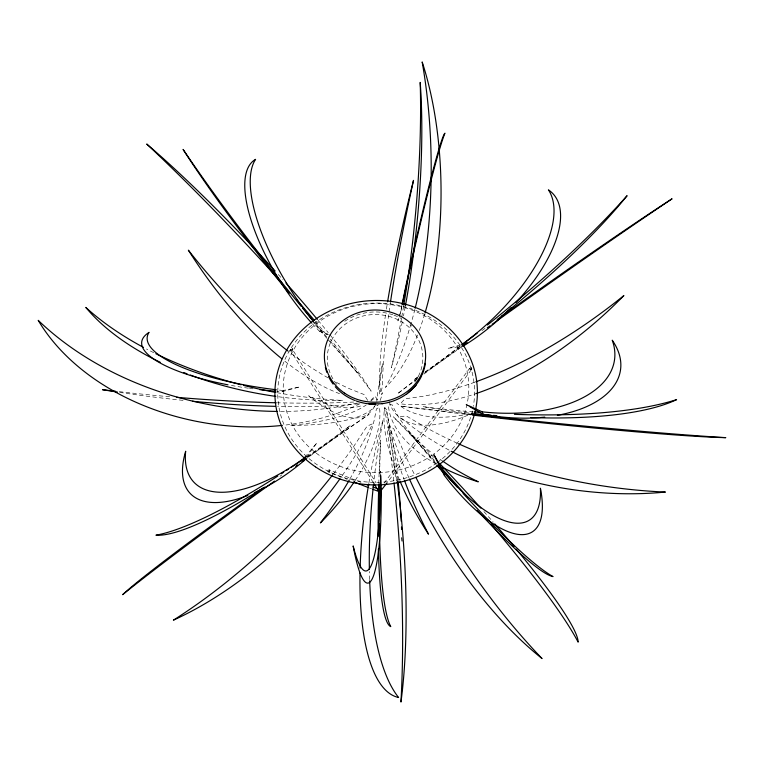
<?xml version="1.0" encoding="UTF-8"?>
<svg xmlns="http://www.w3.org/2000/svg" width="764" height="764" viewBox="0 0 764 764"><rect width="100%" height="100%" fill="white"/><g stroke="black" fill="none" stroke-linecap="round" stroke-linejoin="round"><path stroke-width="0.57" stroke-dasharray="3.82 2.86" d="M327.937 471.684L328.119 470.156L329.217 469.946L360.99 482.332M329.895 470.719L329.485 471.799L328.396 472.009L347.238 479.343M373.243 482.485L290.731 350.81L290.922 349.444L292.478 349.482L376.06 482.886M292.669 348.909L292.287 350.857L290.731 350.81M471.703 369.232L470.261 369.671L469.64 368.343L471.092 367.904L471.703 369.232L387.826 481.807M401.883 305.428A119.432 4.918 -77.3 0 0 400.546 312.132L397.901 320.918L400.909 311.33A131.971 5.434 -77.3 0 1 402.065 305.753M400.546 312.132L400.909 311.33M312.457 323.879A119.432 44.379 57.2 0 0 319.553 331.318L320.565 329.905A131.971 49.039 57.2 0 1 314.061 322.198M306.44 457.235L317.117 442.557L306.268 455.573M282.441 391.607L283.263 390.499L299.956 386.823L282.441 391.607A119.432 32.986 7 0 1 276.826 391.244M384.072 483.192L469.64 368.343M370.836 400.288L374.952 396.124L377.215 399.219A139.42 51.809 57.2 0 1 376.604 401.339M370.979 401.062L373.29 398.827L377.072 399.448M460.549 344.927L447.914 348.308L462.879 346.264M353.751 402.045L340.839 402.618A357.972 65.494 6.6 0 1 277.456 402.809M369.404 487.986L371.619 488.845M319.553 331.318L327.995 334.823M469.344 405.98L465.075 404.032L469.077 406.305M320.565 329.905L328.272 334.441M329.217 469.946L329.895 470.777M367.675 400.431L364.075 394.539L349.406 388.695A357.972 162.149 59.4 0 1 335.09 381.685M471.751 368.095L471.77 368.726M380.615 473.432L380.539 471.159L380.548 473.518M290.473 349.205L290.511 350.37M336.723 384.254A47.788 43.519 -1.8 0 1 342.692 326.218A47.788 43.519 -1.8 0 1 406.649 325.235A47.788 43.519 -1.8 0 1 414.031 383.06M436.932 462.879A98.422 89.627 -1.8 0 1 285.163 427.343A98.422 89.627 -1.8 0 1 364.762 303.728A98.422 89.627 -1.8 0 1 473.327 406.352M472.381 410.975A98.422 89.627 -1.8 0 1 437.877 462.182M344.745 321.3A50.625 46.107 -1.8 0 1 392.801 314.787M393.918 315.169A50.625 46.107 -1.8 0 1 401.453 318.578M410.029 324.528A50.625 46.107 -1.8 0 1 411.739 326.085M432.376 455.01A92.807 84.517 -1.8 0 1 284.036 399.887A92.807 84.517 -1.8 0 1 410.936 309.649A92.807 84.517 -1.8 0 1 433.322 454.332M399.429 479.859A139.42 51.809 57.2 0 1 384.588 407.737L387.014 410.039L388.227 420.372A221.846 82.436 57.2 0 0 404.099 479.496M433.704 457.311A212.287 24.4 46.8 0 0 393.355 416.81A277.533 31.907 46.8 0 1 434.487 460.444M483.927 511.584A212.287 24.4 46.8 0 1 493.191 522.108M409.017 478.006A249.322 112.938 59.4 0 1 389.43 425.548L393.842 428.91L403.296 450.922A357.972 162.149 59.4 0 0 414.823 475.227M435.384 462.65A282.393 31.076 51.3 0 1 408.453 431.44A231.75 25.508 51.3 0 0 436.101 464.388M252.922 388.809A119.432 32.986 7 0 1 249.503 388.36M248.367 388.198A119.432 32.986 7 0 1 229.152 385.037M283.263 390.499A131.971 36.443 7 0 1 277.428 389.869M169.627 396.736A357.972 65.494 6.6 0 1 119.003 391.636M376.022 403.898A139.42 38.506 7 0 1 290.406 425.424A221.846 61.273 7 0 0 366.233 404.968M359.939 403.736A212.287 153.096 9.6 0 1 283.549 425.262M357.237 403.029A277.533 200.149 9.6 0 1 278.44 411.424M358.536 403.803A249.322 45.62 6.6 0 1 277.58 406.381M183.064 400.346A249.322 45.62 6.6 0 1 118.525 392.209M276.893 392.648A282.393 151.702 8.2 0 0 342.835 400.451A231.75 124.503 8.2 0 1 276.96 396.554M153.736 352.681A282.393 151.702 8.2 0 1 146.487 348.986M457.311 443.235A357.972 218.81 8.7 0 1 425.414 427.238L406.257 415.931L399.782 416.714A249.322 152.399 8.7 0 0 451.228 451.247M436.282 464.063A139.42 74.289 8.2 0 1 388.379 404.882L392.142 404.834L396.373 413.238A221.846 118.2 8.2 0 0 432.223 453.319M471.312 414.938A212.287 7.63 6.1 0 1 400.537 406.076A277.533 9.97 6.1 0 0 471.426 414.327M443.225 461.475A221.846 118.2 8.2 0 1 438.517 458.123M473.413 411.911A282.393 76.572 6.9 0 1 422.702 406.61A231.75 62.839 6.9 0 0 472.467 413.41M390.566 301.474A357.972 46.041 -75.1 0 0 382.735 374.427L382.42 386.441L380.711 393.107A249.322 32.059 -75.1 0 1 385.906 312.352M380.1 400.527A139.42 5.74 -77.3 0 0 381.551 396.43L382.353 392.725L381.293 394.577A221.846 9.139 -77.3 0 1 382.583 363.397A139.42 5.74 -77.3 0 0 376.824 401.492M378.4 404.462A139.42 5.74 -77.3 0 1 376.891 404.996M424.669 314.185A212.287 90.047 89.7 0 1 419.188 330.631M417.526 335.024A212.287 90.047 89.7 0 1 385.448 387.405A277.533 117.713 89.7 0 0 410.564 325.244M414.881 309.353A277.533 117.713 89.7 0 1 410.898 324.117M386.412 309.114A249.322 32.059 -75.1 0 1 387.482 302.487M403.554 306.412A282.393 62.151 -84 0 1 401.616 317.633M401.415 318.75A282.393 62.151 -84 0 1 391.349 367.809A231.75 51.007 -84 0 0 402.59 320.364M405.197 306.927A231.75 51.007 -84 0 1 403.478 315.933M398.015 480.126A139.42 20.876 87.6 0 0 384.903 407.642L384.693 410.755L386.87 420.783A221.846 33.215 87.6 0 1 396.287 480.699M401.931 537.608A139.42 20.876 87.6 0 1 402.055 541.132M368.916 482.781A212.287 68.483 -79.6 0 1 383.012 419.999A277.533 89.531 -79.6 0 0 373.73 482.485M369.623 579.647A277.533 89.531 -79.6 0 1 369.394 571.482M401.749 537.56A221.846 33.215 87.6 0 1 402.093 542.306M397.06 480.489A249.322 58.627 85.2 0 0 388.169 425.94L387.424 430.886L390.71 454.8A357.972 84.174 85.2 0 1 394.004 482.858M379.641 473.594A282.393 31.525 -85.6 0 1 380.634 440.007A231.75 25.871 -85.6 0 0 378.81 482.705M474.711 382.229A357.972 192.194 -45.1 0 1 422.769 396.344L405.016 398.808L400.288 403.831A249.322 133.862 -45.1 0 0 474.645 394.071M389.172 401.568A139.42 63.727 -43.3 0 0 473.04 412.932A221.846 101.402 -43.3 0 1 396.631 402.981M417.488 378.323A212.287 7.42 -35.3 0 0 397.318 393.909A277.533 9.693 -35.3 0 1 418.328 378.199M424.641 372.899A212.287 7.42 -35.3 0 1 460.272 346.407M481.893 330.621A212.287 7.42 -35.3 0 1 485.77 327.813M423.877 374.083A277.533 9.693 -35.3 0 1 460.787 346.99M460.3 346.102A282.393 55.199 -38.7 0 1 425.195 371.829M418.395 376.614A282.393 55.199 -38.7 0 1 413.563 379.975A231.75 45.305 -38.7 0 0 418.366 376.843M461.599 346.78A231.75 45.305 -38.7 0 1 425.176 372.345M328.052 377.836A357.972 162.149 59.4 0 1 288.811 351.688M374.647 406.123A139.42 51.809 57.2 0 1 308.656 395.79A221.846 82.436 57.2 0 0 362.843 405.149M278.268 274.467A212.287 24.4 46.8 0 1 282.928 279.653M318.101 320.317A212.287 24.4 46.8 0 1 328.243 332.646M329.8 334.575A212.287 24.4 46.8 0 1 371.151 391.178A277.533 31.907 46.8 0 0 330.315 339.292M315.312 321.415A277.533 31.907 46.8 0 1 327.336 335.711M339.579 393.68A249.322 112.938 59.4 0 1 283.683 360.274M329.857 340.754A282.393 31.076 51.3 0 0 358.946 374.284A231.75 25.508 51.3 0 1 327.613 339.159M326.744 337.086A282.393 31.076 51.3 0 1 313.956 321.864M326.83 338.242A231.75 25.508 51.3 0 1 313.039 322.121M333.553 473.728A357.972 192.194 -45.1 0 0 354.133 445.794L367.112 426.121L372.584 423.791A249.322 133.862 -45.1 0 1 340.582 477.93M355.212 480.403A139.42 63.727 -43.3 0 0 379.46 407.202L376.404 408.931L374.484 418.939A221.846 101.402 -43.3 0 1 349.845 479.066M280.016 476.23A212.287 7.42 -35.3 0 1 281.935 474.864M307.023 457.168A212.287 7.42 -35.3 0 1 369.05 414.279A277.533 9.693 -35.3 0 0 307.758 457.369M307.577 456.28A282.393 55.199 -38.7 0 0 350.523 425.405A231.75 45.305 -38.7 0 1 307.099 458.161M290.702 349.683A1.108 1.012 -1.8 0 0 292.602 349.425A1.108 1.012 -1.8 0 0 291.418 348.059A1.108 1.012 -1.8 0 0 290.702 349.683M327.928 471.493A1.108 1.012 -1.8 0 0 329.828 471.235A1.108 1.012 -1.8 0 0 328.644 469.87A1.108 1.012 -1.8 0 0 327.928 471.493M469.784 368.869A1.108 1.012 -1.8 0 0 471.684 368.611A1.108 1.012 -1.8 0 0 470.5 367.245A1.108 1.012 -1.8 0 0 469.784 368.869"/><path stroke-width="1.15" d="M380.768 491.185L380.787 490.507A1.108 0.84 -32.1 0 1 380.701 490.985M254.259 492.742A119.432 54.588 -43.3 0 0 303.776 460.902L304.101 458.18L305.543 456.442M303.776 460.902L305.772 458.152M372.736 489.275L379.947 491.911L387.119 482.762M380.405 491.691L379.383 491.644A1.108 0.888 36.7 0 1 378.724 490.774M406.687 394.138L416.036 385.381M379.861 491.691L378.906 491.529L373.873 483.488M368.936 403.965L382.306 403.755M366.472 484.462L368.659 485.312M373.042 487.021L378.524 489.161M353.885 481.941L368.296 487.556M469.344 405.98L482.132 411.825L483.058 414.231A119.432 63.632 8.2 0 0 544.751 417.115M470.07 406.868L483.058 414.231M378.677 491.042L379.383 491.873M444.314 472.792L433.876 454.723L444.486 475.571A119.432 44.379 57.2 0 0 518.173 534.389A119.432 44.379 57.2 0 0 540.406 488.225A131.971 49.039 57.2 0 1 444.314 472.792L444.486 475.571M378.906 491.529L378.715 491.137A1.108 0.84 -32.1 0 1 378.801 490.66M380.644 492.417L381.284 495.053A119.432 17.878 87.6 0 1 371.896 579.465A119.432 17.878 87.6 0 1 353.149 545.935A131.971 19.759 87.6 0 0 380.644 492.417L380.558 474.702M380.682 475.714L381.284 495.053M380.768 490.87A1.108 0.888 36.7 0 1 380.72 491.347M425.328 363.311A50.625 46.107 -1.8 0 1 422.053 374.981M421.594 375.993A50.625 46.107 -1.8 0 1 408.177 392.772M406.333 394.167A50.625 46.107 -1.8 0 1 382.229 403.678M375.63 404.175A50.625 46.107 -1.8 0 1 356.215 400.966M355.107 400.556A50.625 46.107 -1.8 0 1 335.253 386.756M333.123 384.12A50.625 46.107 -1.8 0 1 328.51 376.432M326.839 372.345A50.625 46.107 -1.8 0 1 325.349 367.016M415.874 477.328A357.972 162.149 59.4 0 0 542.058 658.568A249.322 112.938 59.4 0 1 409.485 479.066M439.405 463.261A212.287 24.4 46.8 0 1 480.862 508.136M494.776 523.932A212.287 24.4 46.8 0 1 513.943 546.413M516.263 549.201A212.287 24.4 46.8 0 1 578.138 642.152A277.533 31.907 46.8 0 0 490.937 524.209M438.44 464.751A277.533 31.907 46.8 0 1 466.451 495.931M404.5 480.575A221.846 82.436 57.2 0 0 428.489 534.17A139.42 51.809 57.2 0 1 399.887 480.938M477.003 510.276A231.75 25.508 51.3 0 0 553.05 576.581A282.393 31.076 51.3 0 1 463.06 493.401M443.664 473.145A231.75 25.508 51.3 0 1 436.855 465.276M457.569 487.422A282.393 31.076 51.3 0 1 437.648 465.219M275.699 391.158A119.432 32.986 7 0 1 259.731 389.64M227.997 384.827A119.432 32.986 7 0 1 149.066 332.359A131.971 36.443 7 0 0 276.262 389.736M276.291 402.781A357.972 65.494 6.6 0 1 176.646 397.328M115.46 391.235A357.972 65.494 6.6 0 1 102.481 389.688A249.322 45.62 6.6 0 0 117.37 392.037M282.365 425.395A212.287 153.096 9.6 0 1 38.2 320.336A277.533 200.149 9.6 0 0 277.275 411.414M275.164 406.333A249.322 45.62 6.6 0 1 192.471 401.272M275.804 396.392A231.75 124.503 8.2 0 1 190.322 375.057M187.065 373.835A231.75 124.503 8.2 0 1 183.838 372.584M160.201 362.27A231.75 124.503 8.2 0 1 85.807 307.424A282.393 151.702 8.2 0 0 143.441 347.362M275.728 392.438A282.393 151.702 8.2 0 1 243.42 385.362M241.137 384.779A282.393 151.702 8.2 0 1 155.837 353.722M557.376 415.32A119.432 63.632 8.2 0 0 612.241 340.2A131.971 70.317 8.2 0 1 482.132 411.825M458.381 443.712A357.972 218.81 8.7 0 0 665.406 492.064A249.322 152.399 8.7 0 1 451.228 451.247M472.477 415.081A212.287 7.63 6.1 0 0 725.8 437.648A277.533 9.97 6.1 0 1 472.591 414.46M443.225 461.475A221.846 118.2 8.2 0 0 478.283 481.807A139.42 74.289 8.2 0 1 442.127 467.243M440.14 466.202A139.42 74.289 8.2 0 1 438.192 465.142M530.894 417.564A231.75 62.839 6.9 0 0 676.589 399.639A282.393 76.572 6.9 0 1 514.42 414.317M496.829 415.654A231.75 62.839 6.9 0 1 493.353 415.377M491.042 415.186A231.75 62.839 6.9 0 1 473.632 413.534M480.432 412.445A282.393 76.572 6.9 0 1 474.587 412.006M402.122 304.282A119.432 4.918 -77.3 0 1 409.905 267.352M410.153 266.206A119.432 4.918 -77.3 0 1 444.973 133.222A131.971 5.434 -77.3 0 0 402.303 304.626M424.994 313.068A212.287 90.047 89.7 0 0 422.167 61.951A277.533 117.713 89.7 0 1 415.167 308.217M390.566 301.474A357.972 46.041 -75.1 0 1 413.515 180.38A249.322 32.059 -75.1 0 0 387.663 301.369M405.407 305.791A231.75 51.007 -84 0 0 420.2 82.397A282.393 62.151 -84 0 1 403.745 305.275M394.004 482.858A357.972 84.174 85.2 0 1 400.957 702.049A249.322 58.627 85.2 0 0 397.213 481.645M360.025 572.876A212.287 68.483 -79.6 0 0 398.579 697.484A277.533 89.531 -79.6 0 1 369.671 580.86M360.13 568.101A212.287 68.483 -79.6 0 1 368.716 483.946M369.356 569.199A277.533 89.531 -79.6 0 1 373.481 484.768M398.13 481.215A139.42 20.876 87.6 0 1 401.195 521.163M401.492 527.026A139.42 20.876 87.6 0 1 401.597 529.376M378.39 549.029A231.75 25.871 -85.6 0 0 390.776 626.595A282.393 31.525 -85.6 0 1 379.364 523.531M378.18 536.309A231.75 25.871 -85.6 0 1 378.782 483.889M379.316 518.727A282.393 31.525 -85.6 0 1 379.45 483.984M515.815 302.725A119.432 54.588 -43.3 0 0 548.418 189.873A131.971 60.318 -43.3 0 1 461.695 344.612L462.879 346.264A119.432 54.588 -43.3 0 0 511.068 307.701M475.829 381.828A357.972 192.194 -45.1 0 0 623.882 295.572A249.322 133.862 -45.1 0 1 475.743 393.699M463.91 343.724A212.287 7.42 -35.3 0 1 465.763 342.377M497.23 319.533A212.287 7.42 -35.3 0 1 672.072 198.793A277.533 9.693 -35.3 0 0 492.064 324.347M487.289 327.785A277.533 9.693 -35.3 0 1 490.173 325.712M501.289 316.315A231.75 45.305 -38.7 0 0 627.091 195.689A282.393 55.199 -38.7 0 1 487.451 325.006M467.157 342.683A231.75 45.305 -38.7 0 1 463.452 345.423M477.194 333.104A282.393 55.199 -38.7 0 1 464.063 343.237M311.664 323.019A119.432 44.379 57.2 0 1 255.577 159.351A131.971 49.039 57.2 0 0 313.345 321.319M287.894 350.991A357.972 162.149 59.4 0 1 188.364 250.172A249.322 112.938 59.4 0 0 281.868 358.813M275.136 271A212.287 24.4 46.8 0 0 146.726 144.033A277.533 31.907 46.8 0 1 281.954 283.167M285.984 283.081A212.287 24.4 46.8 0 1 317.356 319.419M296.824 299.994A277.533 31.907 46.8 0 1 314.548 320.527M289.203 293.386A231.75 25.508 51.3 0 1 183.083 149.41A282.393 31.076 51.3 0 0 301.217 306.431M313.211 320.966A282.393 31.076 51.3 0 1 302.716 308.255M247.832 495.444A119.432 54.588 -43.3 0 1 245.731 496.247M244.69 496.629A119.432 54.588 -43.3 0 1 185.671 451.247A131.971 60.318 -43.3 0 0 304.101 458.18M332.837 474.654A357.972 192.194 -45.1 0 1 173.428 620.148A249.322 133.862 -45.1 0 0 339.913 478.866M264.659 487.165A212.287 7.42 -35.3 0 0 122.66 594.678A277.533 9.693 -35.3 0 1 274.524 481.11M302.009 461.466A277.533 9.693 -35.3 0 1 305.839 458.734M349.282 480.05A221.846 101.402 -43.3 0 1 320.422 522.901A139.42 63.727 -43.3 0 0 354.572 481.368M306.183 458.811A231.75 45.305 -38.7 0 1 302.353 461.542M297.568 464.913A231.75 45.305 -38.7 0 1 295.658 466.241M263.064 487.976A231.75 45.305 -38.7 0 1 155.923 535.192A282.393 55.199 -38.7 0 0 277.829 476.058M305.657 457.598A282.393 55.199 -38.7 0 1 296.088 464.082M294.178 465.352A282.393 55.199 -38.7 0 1 291.342 467.253M288.505 469.115A282.393 55.199 -38.7 0 1 286.624 470.357M283.683 472.276A282.393 55.199 -38.7 0 1 281.725 473.546M315.417 466.814A101.259 92.215 -1.8 0 0 476.679 403.182A101.259 92.215 -1.8 0 0 336.37 308.112A101.259 92.215 -1.8 0 0 315.417 466.814M344.64 393.173A50.625 46.107 -1.8 0 0 425.262 361.353A50.625 46.107 -1.8 0 0 355.107 313.823A50.625 46.107 -1.8 0 0 344.64 393.173"/></g></svg>
